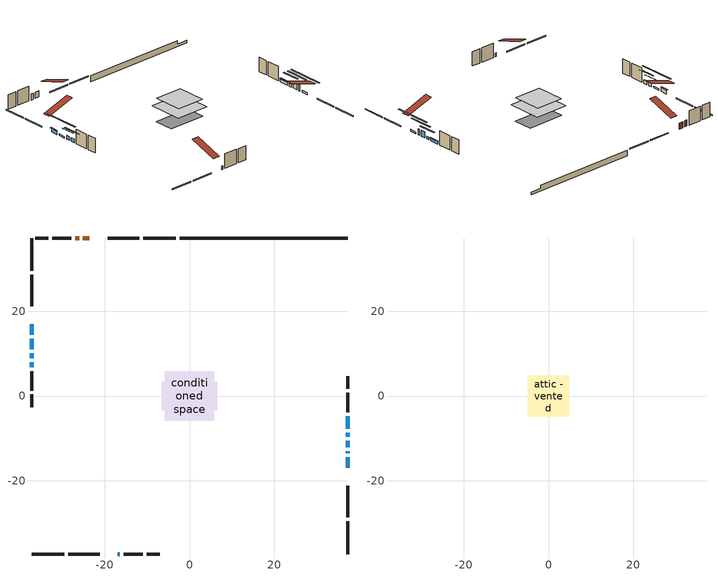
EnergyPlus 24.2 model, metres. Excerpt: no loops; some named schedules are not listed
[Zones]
conditioned space
 floor adiabatic (AdiabaticFloorConstruction): -5.84,-5.84 -5.84,5.84 5.84,5.84 5.84,-5.84 z3.15
 floor foundation (Slab1 construction): -6.55,-3.35 -6.55,3.35 6.55,3.35 6.55,-3.35 z-1.2
 wall outside (RimJoist1 construction): -3.26,37.29 -10.96,37.29 / -37.29,-37.29 -29.59,-37.29 / -37.29,37.29 -37.29,29.59 / 37.29,-37.29 37.29,-29.59 z0.71:1.01
 wall outside (RimJoist2 construction): -11.89,37.29 -19.32,37.29 / -28.66,-37.29 -21.24,-37.29 / -37.29,28.66 -37.29,21.24 / 37.29,-28.66 37.29,-21.24 z0.71:1.01
 wall outside (AdiabaticWallConstruction 1): -23.68,37.29 -25.15,37.29 / -26.08,37.29 -26.94,37.29 z0.71:2.74
 wall outside (AdiabaticWallConstruction): -16.88,-37.29 -16.46,-37.29 / -37.29,16.88 -37.29,14.44 / -37.29,10.14 -37.29,8.92 / -37.29,7.99 -37.29,6.77 z0.71:1.93; 37.29,-16.88 37.29,-14.44 z0.71:1.32; -37.29,13.51 -37.29,11.07 z0.71:1.22; 37.29,-13.51 37.29,-13 / 37.29,-12.07 37.29,-10.54 z0.71:2.79; 37.29,-9.62 37.29,-8.7 / 37.29,-7.77 37.29,-4.72 z0.71:1.63
 wall outside (Wall1 construction): -27.87,37.29 -32.42,37.29 / -15.54,-37.29 -10.99,-37.29 / -37.29,5.84 -37.29,1.3 / 37.29,-3.8 37.29,0.75 z0.71:5.59
 wall outside (Wall2 construction): -33.35,37.29 -36.36,37.29 / -10.06,-37.29 -7.05,-37.29 / -37.29,0.37 -37.29,-2.64 / 37.29,1.68 37.29,4.69 z0.71:5.59
 wall foundation (FoundationWall1 construction): -2.33,37.29,-1.2 -2.33,37.29,0.71 33.33,37.29,0.71 33.33,37.29,-0.42 37.29,37.29,-0.42 37.29,37.29,-1.2
 window (WindowConstruction 7): -16.87,-37.29 -16.46,-37.29 z0.71:1.93
 window (WindowConstruction 6): -37.29,16.87 -37.29,14.44 z0.71:1.93
 window (WindowConstruction 8): 37.29,-16.87 37.29,-14.44 z0.71:1.32
 window (WindowConstruction 9): -37.29,13.51 -37.29,11.07 z0.71:1.22
 window (WindowConstruction): 37.29,-13.51 37.29,-13 z0.71:2.79
 window (WindowConstruction 1): 37.29,-12.07 37.29,-10.55 z0.71:2.79
 window (WindowConstruction 2): 37.29,-9.62 37.29,-8.7 z0.71:1.62
 window (WindowConstruction 3): -37.29,10.14 -37.29,8.92 z0.71:1.93
 window (WindowConstruction 4): -37.29,7.99 -37.29,6.77 z0.71:1.93
 window (WindowConstruction 5): 37.29,-7.77 37.29,-4.72 z0.71:1.62
 door (Door): -23.68,37.29 -25.15,37.29 z0.71:2.74
 door (Door 1): -26.08,37.29 -26.94,37.29 z0.71:2.74
 ceiling adiabatic (AdiabaticFloorConstruction): 5.84,-5.84 5.84,5.84 -5.84,5.84 -5.84,-5.84 z3.15
attic - vented
 floor to conditioned space (Floor1 construction Reversed): -4.87,-4.87 -4.87,4.87 4.87,4.87 4.87,-4.87 z5.59
 roof outside (Roof1 construction): -22.75,37.29,5.59 -22.75,27.79,8.75 -20.25,27.79,8.75 -20.25,37.29,5.59; -17.8,-37.29,5.59 -17.8,-27.79,8.75 -20.31,-27.79,8.75 -20.31,-37.29,5.59; -37.29,17.8,5.59 -27.79,17.8,8.75 -27.79,20.31,8.75 -37.29,20.31,5.59; 37.29,-17.8,5.59 27.79,-17.8,8.75 27.79,-20.31,8.75 37.29,-20.31,5.59
shading: -37.29,14.24 -37.29,17.08 -37.7,17.08 -37.7,14.24 z2.13; 37.29,-9.36 37.29,-21.96 37.7,-21.96 37.7,-9.36 z6.4; -37.29,5.99 -37.29,18.59 -37.7,18.59 -37.7,5.99 z6.3; 37.29,-10.36 37.29,-16.15 37.7,-16.15 37.7,-10.36 z5.43; 37.29,-7.91 37.29,-14.71 37.7,-14.71 37.7,-7.91 z5.43; 37.29,-6.06 37.29,-12.26 37.7,-12.26 37.7,-6.06 z4.26; -37.29,7.09 -37.29,11.97 -37.34,11.97 -37.34,7.09 z3.76; -37.29,4.13 -37.29,10.63 -37.7,10.63 -37.7,4.13 z4.57; 37.29,-4.52 37.29,-7.97 37.7,-7.97 37.7,-4.52 z1.83
[Building]
Building 1: Terrain=Suburbs
[Site:Location]
Trenton AP_ON: Latitude {deg}=44.12; Longitude {deg}=-77.53; Time Zone {hr}=-5; Elevation {m}=86; Keep Site Location Information=Yes
[Site:GroundTemperature:Shallow]
3.8015, 1.8568, 1.70106, 2.62392, 6.3287, 10.0162, 13.2131, 15.2382, 15.4103, 13.7632, 10.6478, 7.07342
[Site:WaterMainsTemperature]
Calculation Method=Schedule; Temperature Schedule=mains temperature schedule
[Material] Roughness=Rough; Thermal Absorptance=0.9
Name | Thickness {m} | Conductivity {W/m-K} | Density {kg/m3} | Specific Heat {J/kg-K} | Solar Absorptance | Visible Absorptance
asphalt or fiberglass shingles | 0.00635 | 0.162714 | 1121.4 | 1465.45 | 0.4 | 0.4
ceiling loosefill ins | 0.254 | 0.0480833 | 16.02 | 1046.75 | 0.7 | 0.7
ceiling stud and cavity | 0.1397 | 0.126534 | 65.682 | 1177.47 | 0.7 | 0.7
concrete 4.0 in. | 0.1016 | 1.803125 | 2242.8 | 837.4 | 0.7 | 0.7
concrete 8.0 in. | 0.2032 | 1.803125 | 2242.8 | 837.4 | 0.7 | 0.7
door material | 0.04445 | 0.327969 | 512.64 | 1214.23 | 0.7 | 0.7
door material 1 | 0.04445 | 0.188738 | 512.64 | 1214.23 | 0.7 | 0.7
exterior vertical ins | 0.00700699 | 0.029427 | 32.04 | 1214.23 | 0.7 | 0.7
floor covering | 0.0127 | 0.0433444 | 54.468 | 1339.84 | 0.6 | 0.6
floor rigid ins; wall rigid ins 1 | 0.512978 | 0.029427 | 32.04 | 1214.23 | 0.7 | 0.7
floor stud and cavity | 0.1397 | 1.75129 | 37.0049 | 1207.88 | 0.7 | 0.7
furniture material conditioned space 1 | 0.1524 | 0.115458 | 640.8 | 1214.23 | 0.6 | 0.6
gypsum board | 0.0127 | 0.160291 | 801 | 837.4 | 0.6 | 0.6
gypsum board 1 | 0.0127 | 0.160291 | 801 | 837.4 | 0.7 | 0.7
osb sheathing 0.5 in. | 0.0127 | 0.115458 | 512.64 | 1214.23 | 0.7 | 0.7
osb sheathing 0.75 in. | 0.01905 | 0.115458 | 512.64 | 1214.23 | 0.7 | 0.7
osb sheathing 2.0 in. | 0.0508 | 0.115458 | 512.64 | 1214.23 | 0.7 | 0.7
rim joist rigid ins; wall rigid ins | 0.051816 | 0.029427 | 32.04 | 1214.23 | 0.7 | 0.7
rim joist stud and cavity | 0.0508 | 0.0486034 | 125.044 | 1163.47 | 0.6 | 0.6
rim joist stud and cavity 1 | 0.0508 | 0.648972 | 50.32683 | 1063.81 | 0.6 | 0.6
wall stud and cavity | 0.1397 | 0.162914 | 139.0536 | 1170.24 | 0.7 | 0.7
wall stud and cavity 1 | 0.1397 | 0.16703 | 139.0536 | 1170.24 | 0.7 | 0.7
wall stud and cavity 2 | 0.0889 | 0.380278 | 52.3479 | 1209.89 | 0.7 | 0.7
wall stud and cavity 3 | 0.0889 | 0.391764 | 83.0341 | 1211.67 | 0.7 | 0.7
wood siding | 0.0254 | 0.102417 | 544.68 | 1172.36 | 0.4 | 0.4
wood siding 1; wood siding 2; wood siding 3 | 0.0254 | 0.102417 | 544.68 | 1172.36 | 0.7 | 0.7
[WindowMaterial:SimpleGlazingSystem]
Name | U-Factor {W/m2-K} | Solar Heat Gain Coefficient
WindowMaterial | 2.54829 | 0.58
WindowMaterial 1 | 2.983789 | 0.58
WindowMaterial 2 | 2.95029 | 0.64
WindowMaterial 3 | 2.92076 | 0.67
WindowMaterial 4 | 2.927009 | 0.66
WindowMaterial 5 | 2.3893 | 0.64
WindowMaterial 6 | 3.026374 | 0.54
WindowMaterial 7 | 2.96789 | 0.62
WindowMaterial 8 | 2.97357 | 0.62
[Construction]
AdiabaticFloorConstruction: floor stud and cavity, floor rigid ins, osb sheathing 0.75 in., floor covering
AdiabaticWallConstruction: wood siding 2, wall rigid ins 1, wall stud and cavity 2, gypsum board
AdiabaticWallConstruction 1: wood siding 3, wall rigid ins 1, wall stud and cavity 2, gypsum board
Door: door material
Door 1: door material 1
Floor1 construction Reversed: gypsum board, ceiling stud and cavity, ceiling loosefill ins
FoundationWall1 construction: concrete 8.0 in., gypsum board 1
furniture construction conditioned space 1: furniture material conditioned space 1
PartitionWallConstruction: gypsum board, wall stud and cavity 3, gypsum board
RimJoist1 construction: wood siding 1, rim joist rigid ins, osb sheathing 2.0 in., rim joist stud and cavity
RimJoist2 construction: wood siding 1, rim joist stud and cavity 1
Roof1 construction: asphalt or fiberglass shingles
Slab1 construction: concrete 4.0 in.
Wall1 construction: wood siding, wall rigid ins, osb sheathing 0.5 in., wall stud and cavity, gypsum board
Wall2 construction: wood siding, wall rigid ins, osb sheathing 0.5 in., wall stud and cavity 1, gypsum board
WindowConstruction: WindowMaterial
WindowConstruction 1: WindowMaterial 1
WindowConstruction 2: WindowMaterial 2
WindowConstruction 3; WindowConstruction 4: WindowMaterial 3
WindowConstruction 5: WindowMaterial 4
WindowConstruction 6: WindowMaterial 5
WindowConstruction 7: WindowMaterial 6
WindowConstruction 8: WindowMaterial 7
WindowConstruction 9: WindowMaterial 8
[Zone] Multiplier=1; Part of Total Floor Area=Yes
Name | Volume {m3}
attic - vented | 48.8479
conditioned space | 542.6
[Space]
Name | Zone | Volume {m3}
attic - vented 1 | attic - vented | 48.8479
conditioned space 1 | conditioned space | 542.6
[ZoneInfiltration:EffectiveLeakageArea]
infil attic - vented 1: Zone or Space=attic - vented 1; Schedule=Always On Discrete; Effective Air Leakage Area {cm2}=4148.07; Stack Coefficient=0.000220121; Wind Coefficient=1.00242e-05
[ZoneMixing]
whole house fan mix: Zone or Space=attic - vented; Schedule=Always On Continuous; Design Flow Rate Calculation Method=Flow/Zone; Design Flow Rate {m3/s}=0; Source Zone or Space=conditioned space
[SurfaceProperty:ExposedFoundationPerimeter]
Slab1: Exposed Perimeter Calculation Method=TotalExposedPerimeter; Total Exposed Perimeter {m}=39.623
[InternalMass] Zone or ZoneList=conditioned space; Space or SpaceList=conditioned space 1
Name | Construction | Surface Area {m2}
furniture mass conditioned space 1 | furniture construction conditioned space 1 | 89.8001
partition wall mass | PartitionWallConstruction | 224.5
[Lights]
interior lighting: Zone or ZoneList or Space or SpaceList=conditioned space 1; Schedule=interior lighting schedule; Design Level Calculation Method=LightingLevel; Lighting Level {W}=343.2; Return Air Fraction=0; Fraction Radiant=0.6; Fraction Visible=0.2; Fraction Replaceable=1
[People]
occupants: Zone or ZoneList or Space or SpaceList=conditioned space 1; Number of People Schedule=occupants schedule; Number of People Calculation Method=People; Number of People=3; Fraction Radiant=0.314171; Sensible Heat Fraction=0.56303; Activity Level Schedule=occupants activity schedule; Carbon Dioxide Generation Rate {m3/s-W}=0; Enable ASHRAE 55 Comfort Warnings=No; Mean Radiant Temperature Calculation Type=EnclosureAveraged
[ElectricEquipment] Zone or ZoneList or Space or SpaceList=conditioned space 1; Design Level Calculation Method=EquipmentLevel
Name | Schedule | Design Level {W} | Fraction Latent | Fraction Radiant | Fraction Lost
clothes dryer | clothes dryer schedule | 140.772 | 0.015 | 0.081 | 0.85
clothes washer | clothes washer schedule | 32.1985 | 0.03 | 0.162 | 0.7
cooking range | cooking range schedule | 215.147 | 0.08 | 0.432 | 0.2
dishwasher | dishwasher schedule | 66.8632 | 0.3 | 0.18 | 0.4
fridge | fridge schedule | 72.9452 | 0 | 0.6 | 0
mech vent bath fan 0 | mech vent bath fan 0 schedule | 50.2 | 0 | 0 | 1
mech vent bath fan 1 | mech vent bath fan 1 schedule | 50.2 | 0 | 0 | 1
mech vent house fan | mech vent house fan schedule | 0 | 0 | 0 | 1
mech vent house fan cfis | mech vent house fan cfis schedule | 0 | 0 | 0 | 0
mech vent range fan 0 | mech vent range fan 0 schedule | 57 | 0 | 0 | 1
misc plug loads | misc plug loads schedule | 494.7 | 0.045 | 0.513 | 0.1
whole house fan | Always On Discrete | 0 | 0 | 0 | 1
[OtherEquipment] Zone or ZoneList or Space or SpaceList=conditioned space 1; Design Level Calculation Method=EquipmentLevel
Name | Fuel Type | Schedule | Design Level {W} | Fraction Latent | Fraction Radiant | Fraction Lost
clothes dryer 1 | Electricity | clothes dryer schedule | 0 | 0.015 | 0.081 | 0.85
cooking range 1 | Electricity | cooking range schedule | 0 | 0.08 | 0.432 | 0.2
general water use latent | None | general water use schedule | 62.594 | 1 | 0 | 0
general water use sensible | None | general water use schedule | -61.6891 | 0 | 0.6 | 0
mech vent house fan latent load | None | Always On Discrete | 0 | 1 | 0 | 0
mech vent house fan sensible load | None | Always On Discrete | 0 | 0 | 0 | 0
water heater energy adjustment1 | Electricity | Always On Discrete | 0.01 | 0 | 0 | 1
[ZoneInfiltration:DesignFlowRate] Zone or ZoneList or Space or SpaceList=conditioned space 1; Schedule=Always On Discrete; Design Flow Rate Calculation Method=Flow/Zone; Design Flow Rate {m3/s}=0
infil flow; natural vent flow; whole house fan flow
[AvailabilityManager:Scheduled]
central ac airloop Availability Manager: Schedule=Always On Discrete
[Foundation:Kiva]
Foundation Kiva 1: Initial Indoor Air Temperature {C}=18; Wall Height Above Grade {m}=0.710001; Wall Depth Below Slab {m}=0.2032; Custom Block Material Name 1=exterior vertical ins; Custom Block Depth 1 {m}=1.91; Custom Block X Position 1 {m}=0.2159; Custom Block Z Position 1 {m}=0
[Foundation:Kiva:Settings]
Soil Conductivity {W/m-K}=0.849921; Soil Density {kg/m3}=1842.3; Soil Specific Heat {J/kg-K}=418.7; Ground Solar Absorptivity=0.9; Ground Thermal Absorptivity=0.9; Ground Surface Roughness {m}=0.03; Far-Field Width {m}=40; Deep-Ground Boundary Condition=ZeroFlux; Deep-Ground Depth {m}=40; Minimum Cell Dimension {m}=0.2; Maximum Cell Growth Coefficient=3; Simulation Timestep=Timestep
[Exterior:Lights]
exterior lighting: Schedule=exterior lighting schedule; Design Level {W}=75.6
[EnergyManagementSystem:GlobalVariable]
central_ac_airloop_Fan_RTF
infil_program_Qfan
infil_program_Qinf
natural_vent_program_Qnv
natural_vent_program_Qwhf
[EnergyManagementSystem:Sensor]
Name | Output:Variable or Output:Meter Index Key | Output:Variable or Output:Meter
airflow_gain | infil flow | Infiltration Sensible Heat Gain Energy
airflow_gain_1 | natural vent flow | Infiltration Sensible Heat Gain Energy
airflow_gain_2 | whole house fan flow | Infiltration Sensible Heat Gain Energy
airflow_loss | infil flow | Infiltration Sensible Heat Loss Energy
airflow_loss_1 | natural vent flow | Infiltration Sensible Heat Loss Energy
airflow_loss_2 | whole house fan flow | Infiltration Sensible Heat Loss Energy
clg_load_cond |  | Cooling:EnergyTransfer:Zone:CONDITIONED SPACE
clg_sp_s; clg_sp_s_1 | cooling setpoint | Schedule Value
clothes_dryer_exhaust_0_sch_s | clothes dryer exhaust 0 schedule | Schedule Value
cool_season | cooling season schedule | Schedule Value
htg_load_cond |  | Heating:EnergyTransfer:Zone:CONDITIONED SPACE
htg_sp_s; htg_sp_s_1 | heating setpoint | Schedule Value
ig_ee_conv | clothes dryer | Electric Equipment Convective Heating Energy
ig_ee_conv_2 | cooking range | Electric Equipment Convective Heating Energy
ig_ee_conv_4 | fridge | Electric Equipment Convective Heating Energy
ig_ee_conv_5 | misc plug loads | Electric Equipment Convective Heating Energy
ig_ee_conv_6 | whole house fan | Electric Equipment Convective Heating Energy
ig_ee_rad | clothes dryer | Electric Equipment Radiant Heating Energy
ig_ee_rad_2 | cooking range | Electric Equipment Radiant Heating Energy
ig_ee_rad_4 | fridge | Electric Equipment Radiant Heating Energy
ig_ee_rad_5 | misc plug loads | Electric Equipment Radiant Heating Energy
ig_ee_rad_6 | whole house fan | Electric Equipment Radiant Heating Energy
ig_lgt_conv | interior lighting | Lights Convective Heating Energy
ig_lgt_rad | interior lighting | Lights Radiant Heating Energy
ig_lgt_vis | interior lighting | Lights Visible Radiation Heating Energy
ig_oe_conv | clothes dryer 1 | Other Equipment Convective Heating Energy
ig_oe_conv_1 | cooking range 1 | Other Equipment Convective Heating Energy
ig_oe_conv_2 | general water use latent | Other Equipment Convective Heating Energy
ig_oe_conv_3 | general water use sensible | Other Equipment Convective Heating Energy
ig_oe_conv_4 | water heater energy adjustment1 | Other Equipment Convective Heating Energy
ig_oe_rad | clothes dryer 1 | Other Equipment Radiant Heating Energy
ig_oe_rad_1 | cooking range 1 | Other Equipment Radiant Heating Energy
ig_oe_rad_2 | general water use latent | Other Equipment Radiant Heating Energy
ig_oe_rad_3 | general water use sensible | Other Equipment Radiant Heating Energy
ig_oe_rad_4 | water heater energy adjustment1 | Other Equipment Radiant Heating Energy
ig_ppl_conv | occupants | People Convective Heating Energy
ig_ppl_rad | occupants | People Radiant Heating Energy
im_conv | furniture mass conditioned space 1 | Surface Inside Face Convection Heat Gain Energy
im_conv_1 | partition wall mass | Surface Inside Face Convection Heat Gain Energy
im_ig | furniture mass conditioned space 1 | Surface Inside Face Internal Gains Radiation Heat Gain Energy
im_ig_1 | partition wall mass | Surface Inside Face Internal Gains Radiation Heat Gain Energy
im_lgt | furniture mass conditioned space 1 | Surface Inside Face Lights Radiation Heat Gain Energy
im_lgt_1 | partition wall mass | Surface Inside Face Lights Radiation Heat Gain Energy
im_sol | furniture mass conditioned space 1 | Surface Inside Face Solar Radiation Heat Gain Energy
im_sol_1 | partition wall mass | Surface Inside Face Solar Radiation Heat Gain Energy
im_surf | furniture mass conditioned space 1 | Surface Inside Face Net Surface Thermal Radiation Heat Gain Energy
im_surf_1 | partition wall mass | Surface Inside Face Net Surface Thermal Radiation Heat Gain Energy
mech_vent_bath_fan_0_sch_s | mech vent bath fan 0 schedule | Schedule Value
mech_vent_bath_fan_1_sch_s | mech vent bath fan 1 schedule | Schedule Value
mech_vent_range_fan_0_sch_s | mech vent range fan 0 schedule | Schedule Value
mv_conv | mech vent bath fan 0 | Electric Equipment Convective Heating Energy
mv_conv_1 | mech vent bath fan 1 | Electric Equipment Convective Heating Energy
mv_conv_2 | mech vent house fan | Electric Equipment Convective Heating Energy
mv_conv_3 | mech vent house fan cfis | Electric Equipment Convective Heating Energy
mv_conv_4 | mech vent range fan 0 | Electric Equipment Convective Heating Energy
mv_conv_5 | mech vent house fan latent load | Other Equipment Convective Heating Energy
mv_conv_6 | mech vent house fan sensible load | Other Equipment Convective Heating Energy
mv_rad | mech vent bath fan 0 | Electric Equipment Radiant Heating Energy
mv_rad_1 | mech vent bath fan 1 | Electric Equipment Radiant Heating Energy
mv_rad_2 | mech vent house fan | Electric Equipment Radiant Heating Energy
mv_rad_3 | mech vent house fan cfis | Electric Equipment Radiant Heating Energy
mv_rad_4 | mech vent range fan 0 | Electric Equipment Radiant Heating Energy
mv_rad_5 | mech vent house fan latent load | Other Equipment Radiant Heating Energy
mv_rad_6 | mech vent house fan sensible load | Other Equipment Radiant Heating Energy
natural_vent_s | natural vent schedule | Schedule Value
out_pb_s |  | Site Outdoor Air Barometric Pressure
out_wt_s |  | Site Outdoor Air Humidity Ratio
site_vw_s |  | Site Wind Speed
ss_back_out | Window1 | Surface Window Shortwave from Zone Back Out Window Heat Transfer Rate
ss_back_out_1 | Window10 | Surface Window Shortwave from Zone Back Out Window Heat Transfer Rate
ss_back_out_2 | Window11 | Surface Window Shortwave from Zone Back Out Window Heat Transfer Rate
ss_back_out_3 | Window13 | Surface Window Shortwave from Zone Back Out Window Heat Transfer Rate
ss_back_out_4 | Window3 | Surface Window Shortwave from Zone Back Out Window Heat Transfer Rate
ss_back_out_5 | Window4 | Surface Window Shortwave from Zone Back Out Window Heat Transfer Rate
ss_back_out_6 | Window5 | Surface Window Shortwave from Zone Back Out Window Heat Transfer Rate
ss_back_out_7 | Window6 | Surface Window Shortwave from Zone Back Out Window Heat Transfer Rate
ss_back_out_8 | Window7 | Surface Window Shortwave from Zone Back Out Window Heat Transfer Rate
ss_back_out_9 | Window8 | Surface Window Shortwave from Zone Back Out Window Heat Transfer Rate
ss_conv | Door1 | Surface Inside Face Convection Heat Gain Energy
ss_conv_1 | Door3 | Surface Inside Face Convection Heat Gain Energy
ss_conv_10 | Window7 | Surface Inside Face Convection Heat Gain Energy
ss_conv_11 | Window8 | Surface Inside Face Convection Heat Gain Energy
ss_conv_2 | Window1 | Surface Inside Face Convection Heat Gain Energy
ss_conv_3 | Window10 | Surface Inside Face Convection Heat Gain Energy
ss_conv_4 | Window11 | Surface Inside Face Convection Heat Gain Energy
ss_conv_5 | Window13 | Surface Inside Face Convection Heat Gain Energy
ss_conv_6 | Window3 | Surface Inside Face Convection Heat Gain Energy
ss_conv_7 | Window4 | Surface Inside Face Convection Heat Gain Energy
ss_conv_8 | Window5 | Surface Inside Face Convection Heat Gain Energy
ss_conv_9 | Window6 | Surface Inside Face Convection Heat Gain Energy
ss_ig | Door1 | Surface Inside Face Internal Gains Radiation Heat Gain Energy
ss_ig_1 | Door3 | Surface Inside Face Internal Gains Radiation Heat Gain Energy
ss_ig_10 | Window7 | Surface Inside Face Internal Gains Radiation Heat Gain Energy
ss_ig_11 | Window8 | Surface Inside Face Internal Gains Radiation Heat Gain Energy
ss_ig_2 | Window1 | Surface Inside Face Internal Gains Radiation Heat Gain Energy
ss_ig_3 | Window10 | Surface Inside Face Internal Gains Radiation Heat Gain Energy
ss_ig_4 | Window11 | Surface Inside Face Internal Gains Radiation Heat Gain Energy
ss_ig_5 | Window13 | Surface Inside Face Internal Gains Radiation Heat Gain Energy
ss_ig_6 | Window3 | Surface Inside Face Internal Gains Radiation Heat Gain Energy
ss_ig_7 | Window4 | Surface Inside Face Internal Gains Radiation Heat Gain Energy
ss_ig_8 | Window5 | Surface Inside Face Internal Gains Radiation Heat Gain Energy
ss_ig_9 | Window6 | Surface Inside Face Internal Gains Radiation Heat Gain Energy
ss_lgt | Door1 | Surface Inside Face Lights Radiation Heat Gain Energy
ss_lgt_1 | Door3 | Surface Inside Face Lights Radiation Heat Gain Energy
ss_sol | Door1 | Surface Inside Face Solar Radiation Heat Gain Energy
ss_sol_1 | Door3 | Surface Inside Face Solar Radiation Heat Gain Energy
ss_surf | Door1 | Surface Inside Face Net Surface Thermal Radiation Heat Gain Energy
ss_surf_1 | Door3 | Surface Inside Face Net Surface Thermal Radiation Heat Gain Energy
ss_surf_10 | Window7 | Surface Inside Face Net Surface Thermal Radiation Heat Gain Energy
ss_surf_11 | Window8 | Surface Inside Face Net Surface Thermal Radiation Heat Gain Energy
ss_surf_2 | Window1 | Surface Inside Face Net Surface Thermal Radiation Heat Gain Energy
ss_surf_3 | Window10 | Surface Inside Face Net Surface Thermal Radiation Heat Gain Energy
ss_surf_4 | Window11 | Surface Inside Face Net Surface Thermal Radiation Heat Gain Energy
ss_surf_5 | Window13 | Surface Inside Face Net Surface Thermal Radiation Heat Gain Energy
ss_surf_6 | Window3 | Surface Inside Face Net Surface Thermal Radiation Heat Gain Energy
ss_surf_7 | Window4 | Surface Inside Face Net Surface Thermal Radiation Heat Gain Energy
ss_surf_8 | Window5 | Surface Inside Face Net Surface Thermal Radiation Heat Gain Energy
ss_surf_9 | Window6 | Surface Inside Face Net Surface Thermal Radiation Heat Gain Energy
ss_trans_in | Window1 | Surface Window Transmitted Solar Radiation Rate
ss_trans_in_1 | Window10 | Surface Window Transmitted Solar Radiation Rate
ss_trans_in_2 | Window11 | Surface Window Transmitted Solar Radiation Rate
ss_trans_in_3 | Window13 | Surface Window Transmitted Solar Radiation Rate
ss_trans_in_4 | Window3 | Surface Window Transmitted Solar Radiation Rate
ss_trans_in_5 | Window4 | Surface Window Transmitted Solar Radiation Rate
ss_trans_in_6 | Window5 | Surface Window Transmitted Solar Radiation Rate
ss_trans_in_7 | Window6 | Surface Window Transmitted Solar Radiation Rate
ss_trans_in_8 | Window7 | Surface Window Transmitted Solar Radiation Rate
ss_trans_in_9 | Window8 | Surface Window Transmitted Solar Radiation Rate
ss_trans_out | Window1 | Surface Inside Face Initial Transmitted Diffuse Transmitted Out Window Solar Radiation Rate
ss_trans_out_1 | Window10 | Surface Inside Face Initial Transmitted Diffuse Transmitted Out Window Solar Radiation Rate
ss_trans_out_2 | Window11 | Surface Inside Face Initial Transmitted Diffuse Transmitted Out Window Solar Radiation Rate
ss_trans_out_3 | Window13 | Surface Inside Face Initial Transmitted Diffuse Transmitted Out Window Solar Radiation Rate
ss_trans_out_4 | Window3 | Surface Inside Face Initial Transmitted Diffuse Transmitted Out Window Solar Radiation Rate
ss_trans_out_5 | Window4 | Surface Inside Face Initial Transmitted Diffuse Transmitted Out Window Solar Radiation Rate
ss_trans_out_6 | Window5 | Surface Inside Face Initial Transmitted Diffuse Transmitted Out Window Solar Radiation Rate
ss_trans_out_7 | Window6 | Surface Inside Face Initial Transmitted Diffuse Transmitted Out Window Solar Radiation Rate
ss_trans_out_8 | Window7 | Surface Inside Face Initial Transmitted Diffuse Transmitted Out Window Solar Radiation Rate
ss_trans_out_9 | Window8 | Surface Inside Face Initial Transmitted Diffuse Transmitted Out Window Solar Radiation Rate
s_conv | Floor1 | Surface Inside Face Convection Heat Gain Energy
s_conv_1 | FoundationWall1 | Surface Inside Face Convection Heat Gain Energy
s_conv_10 | RimJoist2:270 | Surface Inside Face Convection Heat Gain Energy
s_conv_11 | RimJoist2:90 | Surface Inside Face Convection Heat Gain Energy
s_conv_12 | Slab1 | Surface Inside Face Convection Heat Gain Energy
s_conv_13 | Wall1:0 | Surface Inside Face Convection Heat Gain Energy
s_conv_14 | Wall1:180 | Surface Inside Face Convection Heat Gain Energy
s_conv_15 | Wall1:270 | Surface Inside Face Convection Heat Gain Energy
s_conv_16 | Wall1:90 | Surface Inside Face Convection Heat Gain Energy
s_conv_17 | Wall2:0 | Surface Inside Face Convection Heat Gain Energy
s_conv_18 | Wall2:180 | Surface Inside Face Convection Heat Gain Energy
s_conv_19 | Wall2:270 | Surface Inside Face Convection Heat Gain Energy
s_conv_2 | inferred conditioned ceiling | Surface Inside Face Convection Heat Gain Energy
s_conv_20 | Wall2:90 | Surface Inside Face Convection Heat Gain Energy
s_conv_3 | inferred conditioned floor | Surface Inside Face Convection Heat Gain Energy
s_conv_4 | RimJoist1:0 | Surface Inside Face Convection Heat Gain Energy
s_conv_5 | RimJoist1:180 | Surface Inside Face Convection Heat Gain Energy
s_conv_6 | RimJoist1:270 | Surface Inside Face Convection Heat Gain Energy
s_conv_7 | RimJoist1:90 | Surface Inside Face Convection Heat Gain Energy
